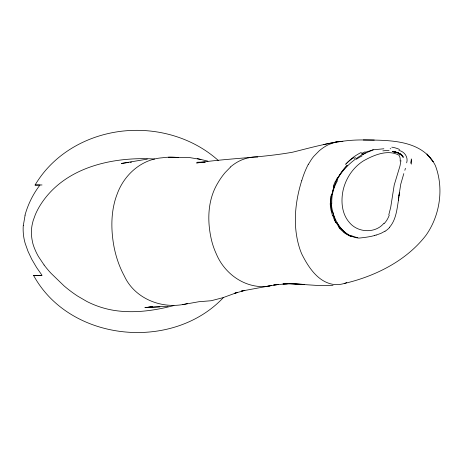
<?xml version="1.0" encoding="UTF-8"?>
<svg xmlns="http://www.w3.org/2000/svg" width="463" height="463" viewBox="0 0 463 463"><rect width="100%" height="100%" fill="white"/><g stroke="black" fill="none" stroke-linecap="round" stroke-linejoin="round"><path stroke-width="0.69" d="M330.744 201.579L330.767 203.396M400.941 160.609L400.003 165.887L394.21 185.061L390.697 207.378L388.793 214.809M23.289 225.695L25.112 215.179M398.672 198.176L398.394 200.56L398.759 197.498M398.666 198.309L398.967 195.861M398.799 197.157L398.84 196.816M399.054 195.114L400.732 184.274L403.805 173.608M331.346 196.277L331.635 194.292M398.921 196.133L399.071 195.039M398.967 195.791L399.21 193.951M331.114 196.156L331.41 194.176M398.394 200.583C396.913 209.71 395.952 219.832 389.655 227.13M399.228 193.806L399.372 192.787M406.664 162.854C408.453 157.2 404.529 151.528 398.869 150.417M405.426 168.306L404.841 170.309M301.714 180.668C294.775 202.887 292.494 227.379 300.099 249.742A49.807 35.084 84.3 0 0 301.835 254.135C308.225 266.885 317.67 281.631 332.851 284.334A52.985 37.324 84.3 0 0 344.559 283.391L345.109 283.177M333.354 186.705L333.591 186.039M335.362 181.716L337.336 177.804M308.422 164.307L311.35 159.567A57.852 40.756 84.3 0 1 313.787 156.338L319.215 150.822A74.508 52.487 84.3 0 1 328.875 144.473L336.028 141.967L342.898 141.429M336.688 180.066C342.834 169.238 352.175 160.308 363.021 154.243M42.035 184.963C39.766 184.986 37.248 184.945 35.055 185.055C40.177 176.432 46.532 168.538 53.905 161.732C68.958 147.761 87.895 138.223 107.862 133.628C146.105 124.697 188.8 134.021 218.27 160.447M383.972 223.201C375.337 233.734 357.87 232.82 349.432 222.547C341.746 213.848 340.756 201.15 343.124 190.212C345.786 178.405 352.991 167.565 363.229 161.008C373.438 155.215 387.427 149.132 398.788 155.088A24.186 10.869 -46.4 0 1 400.148 161.095M223.392 297.582C172.172 351.903 69.681 341.682 33.602 275.456M230.597 166.981L225.186 172.537A84.833 61.081 84.4 0 0 217.766 183.099C207.349 200.346 207.048 221.789 211.695 240.887A58.789 42.33 84.4 0 0 216.4 254.118C223.837 271.897 240.963 285.503 260.438 286.568A57.204 41.184 84.4 0 0 271.625 285.416M353.946 158.514L355.416 157.478M384.996 231.17L381.055 233.306L376.147 235.094M361.719 154.011L362.28 153.716M361.562 153.93L362.147 153.647M346.746 282.552L345.658 282.98M365.058 152.356L373.259 149.798L383.873 148.773M371.76 150.307L373.259 149.798M187.683 303.479C163.543 310.054 135.098 299.434 124.362 276.075C118.956 266.103 115.391 255.177 113.516 244.001C111.178 229.619 111.051 214.647 114.998 200.531A64.571 53.772 85.4 0 1 117.104 194.24C124.003 174.916 141.296 159.226 162.322 157.785A90.424 75.307 85.5 0 1 178.284 157.542M173.966 305.516C154.428 310.69 133.83 313.567 113.719 310.337A92.004 91.946 32.3 0 1 86.841 301.459L77.709 296.141A129.744 129.669 32.3 0 1 64.05 285.879L50.959 273.222A114.101 114.031 32.3 0 1 44.095 265.021M374.295 235.615C369.254 236.946 364.074 237.577 358.9 238.098C342.319 236.605 332.422 218.964 331.375 203.766M344.246 283.506C375.238 276.289 406.456 260.796 426.122 235.117C440.029 215.289 444.069 188.175 435.313 165.447C421.938 139.299 388.567 140.248 363.258 139.965C339.119 139.566 315.859 146.412 292.674 152.188C260.889 157.895 228.438 158.167 196.538 162.93L205.184 162.183M248.579 157.796L249.87 157.542A58.222 41.919 84.4 0 1 257.787 157.003M323.591 144.549L337.157 141.747M269.929 285.816L241.281 291.123L244.823 290.382L234.295 293.42L237.687 292.286L223.016 297.657L211.221 300.73L198.783 301.743L182.474 304.666M265.363 286.556L278.217 284.554L273.656 284.93L287.488 283.778L282.934 283.958L293.328 283.865L304.313 284.432L288.738 283.582L320.06 285.619L333.019 285.306M128.824 162.409L121.41 163.462L147.344 159.11M151.905 306.761L147.014 307.438L152.686 306.836L144.89 307.53L168.115 306.263M130.19 162.258L131.567 162.143M152.02 307.224L159.874 306.865M205.057 162.172L197.36 162.287L204.258 162.276M168.382 157.223L189.905 157.634L200.89 159.463M39.459 185.078L35.084 185.055M41.496 275.485L33.631 275.462L42.075 275.363L36.589 267.504L31.715 259.187L28 251.305L25.141 243.272A51.133 51.127 -86.6 0 1 23.243 225.689M363.258 139.965L374.266 140.075M154.636 159.006C112.359 156.5 63.68 167.178 39.94 205.705A68.379 68.339 23.3 0 0 35.327 214.653L33.099 220.822L32.04 225.354A40.078 40.055 31.3 0 0 31.438 232.901L31.49 234.475A47.596 47.562 32.1 0 0 31.964 239.139L32.601 242.479A36.38 36.357 32.5 0 0 33.747 246.345L34.135 247.404A63.72 63.686 32.3 0 0 38.435 256.519L44.107 265.015M390.153 148.71L390.795 148.756M197.209 158.583L207.904 161.136M351.128 236.529L349.785 235.91M351.012 236.477L344.09 232.31M401.803 155.279L397.549 152.587L392.294 151.551C396.212 152.153 401.062 153.114 403.001 157.032C401.595 153.82 396.224 151.864 392.375 151.523L397.659 152.634L401.71 155.146L403.001 157.032M402.214 155.481L398.087 152.692L392.618 151.389C396.577 151.829 401.982 153.959 403.423 157.322M344.096 232.432L343.639 232.073A42.521 35.483 -53.3 0 1 339.518 228.288M339.587 228.213L338.378 226.714M336.288 223.004L334.697 219.838M335.716 222.535L334.211 219.387A51.428 42.654 -55.2 0 1 333.227 216.869L332.77 215.422M332.093 211.944L331.873 210.92M331.821 211.799L331.606 210.781M25.002 215.15A88.497 88.479 -86.6 0 1 39.968 185.032M301.76 180.697A87.872 61.903 84.3 0 1 308.346 164.226M357.812 237.687A48.783 38.082 81 0 1 351.342 235.626M362.326 154.405A47.133 33.186 -39.8 0 1 365.168 153.126M362.222 153.224A44.564 26.009 -39.5 0 1 365.052 151.858M356.377 159.272A43.227 32.665 -42.3 0 1 362.147 155.863M345.687 164.215A45.305 38.684 -47.2 0 1 353.275 157.443M337.811 178A53.552 44.014 -46.2 0 1 346.984 165.407M333.429 186.004A51.48 43.777 -44.8 0 1 335.2 181.664M332.11 194.2A47.62 40.536 -44.6 0 1 334.124 186.867M330.704 201.584A49.252 43.4 -39 0 1 331.062 196.156M331.167 210.925A53.06 46.155 -42.8 0 1 330.194 203.5M332.527 215.544A53.546 45.137 -51.1 0 1 331.537 211.915M338.621 226.5A44.512 36.739 -56.8 0 1 336.109 222.263M349.617 235.806A48.783 40.455 -61.8 0 1 344.003 232.571M389.759 227.292A28.758 22.398 88.2 0 1 385.037 231.269M376.135 235.007A88.734 66.522 -83.3 0 1 374.283 235.528M382.837 150.88A66.909 36.27 -37.1 0 1 389.07 150.475M391.791 147.147A65.792 38.869 -43.3 0 1 399.61 149.497M411.225 158.907A46.751 19.892 -49.8 0 1 411.323 164.139M411.283 159.885A52.753 9.682 -65.1 0 1 410.635 163.265M363.061 154.486A45.796 27.421 -42.2 0 1 371.731 150.562M331.792 203.697A43.933 39.025 -36.6 0 1 337.591 180.477M389.261 215.179A24.03 16.384 -89.5 0 1 384.157 223.594M344.35 231.865A42.44 33.191 -78.2 0 1 340.536 227.941M340.467 228.091A43.215 34.904 -68.8 0 1 336.885 222.524M335.119 219.595A51.925 44.107 -52.4 0 1 332.718 211.713M331.774 210.954A51.028 44.581 -41.7 0 1 331.155 196.283M332.029 194.304A50.583 43.348 -45.5 0 1 347.204 165.557M345.786 164.215A46.115 38.111 -44.4 0 1 353.541 157.513M353.443 157.165A42.434 29.192 -42.4 0 1 361.395 152.368M230.557 166.894A69.82 50.27 84.4 0 1 248.585 157.831M430.619 158.479L426.955 154.023L433.171 161.61L430.619 158.479"/></g></svg>
